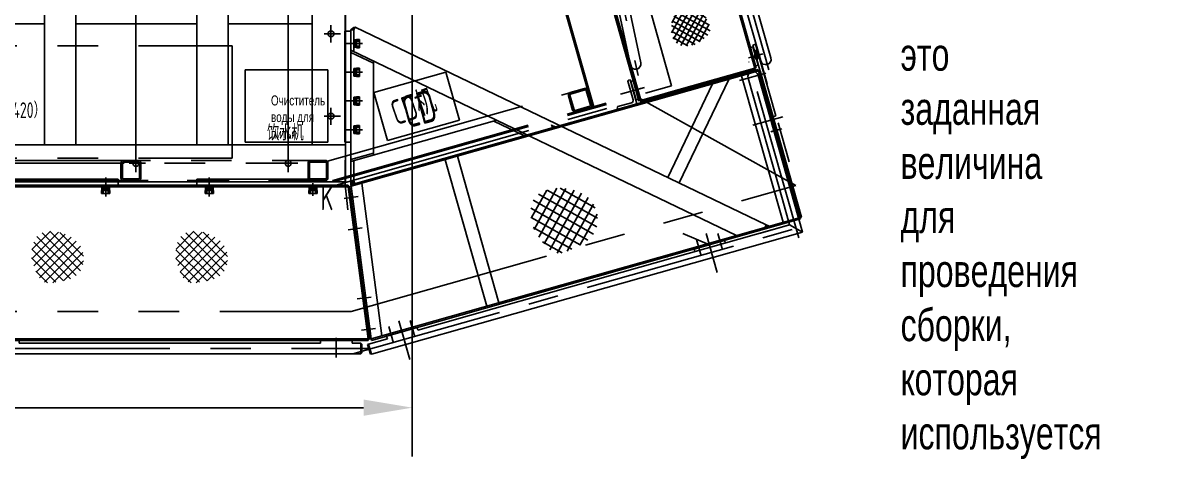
# Model space of a CAD drawing. Header units: millimetres. Extents: x 0 to 27300, y -12741 to 19305.
# Drawn here: x 19274 to 23845, y 3267 to 5043 of the extents above; entities that cross this region are included whole.
import ezdxf
from ezdxf.enums import TextEntityAlignment as Align

# ---------------------------------------------------------------- set-up
doc = ezdxf.new("R2010")
doc.units = ezdxf.units.MM
doc.header["$LTSCALE"] = 650
for name, pattern in [('F', [0.75, 0.5, -0.25]), ('G', [2, 1.25, -0.25, 0.25, -0.25]), ('K', [2.5, 1.25, -0.25, 0.25, -0.25, 0.25, -0.25])]:
    doc.linetypes.add(name, pattern=pattern)
for name, color, linetype in [('01', 7, 'Continuous'), ('02', 1, 'Continuous'), ('04', 2, 'F'), ('05', 4, 'G'), ('07', 6, 'K'), ('08', 1, 'Continuous'), ('11', 3, 'Continuous')]:
    doc.layers.add(name, color=color, linetype=linetype)
doc.layers.get('04').off()
doc.styles.get("Standard").update_dxf_attribs({"font": 'isocp', "width": 0.707, "bigfont": 'intecad.shx'})
doc.dimstyles.new('INTE', dxfattribs={"dimscale": 65, "dimtxt": 3.5, "dimasz": 3, "dimexe": 3, "dimexo": 0, "dimgap": 1, "dimtad": 1, "dimdsep": 46, "dimtxsty": 'Standard', "dimcen": 0, "dimclrd": 1, "dimclre": 1, "dimclrt": 3, "dimadec": 0, "dimazin": 0, "dimtfac": 1, "dimtmove": 0, "dimatfit": 0, "dimfxl": 1, "dimarcsym": 0})
pattern_1 = [(60.813184, (28176.5432, 2818.4844), (-0.87303432, 0.48765878), []), (150.813184, (28176.5432, 2818.4844), (-0.48765878, -0.87303432), [])]

# ---------------------------------------------------------------- blocks, each defined once
blk = doc.blocks.new('*D421')
at = {"layer": '08', "color": 1, "lineweight": -2}
for p, q in [((20833.6, 11277), (20833.6, 3306.5)), ((7500, 10564.9), (7500, 3306.5)), ((20638.6, 3501.5), (7695, 3501.5))]:
    blk.add_line(p, q, dxfattribs=at)
at = {"layer": '08', "color": 1}
for points in [[(7695, 3534), (7695, 3469), (7500, 3501.5)], [(20638.6, 3534), (20638.6, 3469), (20833.6, 3501.5)]]:
    blk.add_solid(points, dxfattribs=at)
at = {"layer": 'Defpoints', "color": 0}
for p in [(20833.6, 11277), (7500, 10564.9), (7500, 3501.5)]:
    blk.add_point(p, dxfattribs=at)
at = {"layer": '08', "color": 3, "insert": (14166.8, 3680.3), "char_height": 227.5, "attachment_point": 5}
blk.add_mtext('13333.6', dxfattribs=at)
blk = doc.blocks.new('*U484')
at = {"layer": '01'}
for p, q in [((-15.1, 5), (-15.1, 0)), ((0, 5), (-15.1, 5)), ((-15.1, 0), (0, 0)), ((0, 0), (-2.9, 5)), ((0, 5), (2.9, 0)), ((0, 5), (15.1, 5)), ((15.1, 0), (0, 0)), ((15.1, 5), (15.1, 0))]:
    blk.add_line(p, q, dxfattribs=at)
at = {"layer": '05'}
blk.add_line((0, 7.1), (0, -2.1), dxfattribs=at)
blk = doc.blocks.new('A$C37F21476')
at = {"layer": '02', "linetype": 'Continuous'}
h = blk.add_hatch(dxfattribs=at)
h.set_pattern_fill('ANSI37', color=1, scale=10, style=0)
h.set_pattern_definition([(45, (-11288.267, -1206.898), (-22.45064, 22.45064), []), (135, (-11288.267, -1206.898), (-22.45064, -22.45064), [])])
edge = h.paths.add_edge_path()
edge.add_spline(control_points=[(-3.1, 135.1), (2.1, 175), (18.3, 298.7), (289.3, 230), (252, 28.6), (145.7, 7.7), (51.9, -11.7), (19.4, 58.8), (4.5, 102.9), (-1, 126), (-3.1, 135.1)], knot_values=[0, 0, 0, 0, 107.226623, 332.783515, 469.925804, 564.431844, 645.860592, 719.225168, 762.115824, 790.07632, 790.07632, 790.07632, 790.07632], degree=3, periodic=0)
blk = doc.blocks.new('A$C3E9D6E8A')
at = {"layer": '01', "color": 7, "linetype": 'Continuous'}
for p, q in [((0, 6), (1086, 6)), ((0, 6), (0, 0)), ((0, 0), (1086, 0)), ((1086, 0), (1086, 6))]:
    blk.add_line(p, q, dxfattribs=at)
blk = doc.blocks.new('1-3')
at = {"layer": '01', "color": 7, "linetype": 'Continuous'}
for p, q in [((2115.1, 2155.5), (2115.1, 2574.7)), ((2157.4, 2112.9), (2157.4, 2574.7)), ((2115.4, 2155.2), (1044.6, 2155.2)), ((1276.6, 2180.2), (1270.6, 2180.2)), ((1270.6, 2155.2), (1270.6, 2180.2)), ((1276.6, 2155.2), (1276.6, 2180.2)), ((1905.6, 2155.2), (1905.6, 2180.2)), ((1911.6, 2180.2), (1905.6, 2180.2)), ((1911.6, 2155.2), (1911.6, 2180.2)), ((2157.4, 2112.9), (2115.1, 2155.5)), ((2157.4, 2112.9), (1044.6, 2112.9))]:
    blk.add_line(p, q, dxfattribs=at)
for centre, start, end in [((2136.3, 2574.7), 0, 180), ((2136.3, 2449.3), 0, 180), ((1044.6, 2134), 90, 270)]:
    blk.add_arc(centre, 21.2, start, end, dxfattribs=at)
at = {"layer": '05', "color": 4, "linetype": 'G'}
for p, q in [((2136.3, 2084.3), (2136.3, 2617.4)), ((1273.6, 2101.2), (1273.6, 2184.4)), ((1908.6, 2101.2), (1908.6, 2184.4)), ((1000.6, 2134), (2177.7, 2134))]:
    blk.add_line(p, q, dxfattribs=at)
blk = doc.blocks.new('A$C7C490E2C')
at = {"layer": '01', "color": 7, "linetype": 'Continuous'}
for p, q in [((47.1, 42.3), (1003.9, 42.3)), ((1003.9, 0), (47.1, 0)), ((1003.9, 37.6), (1003.9, 42.3)), ((1003.9, 0), (1003.9, 4.7))]:
    blk.add_line(p, q, dxfattribs=at)
for centre, radius, start, end in [((47.1, 21.2), 21.1, 90, 270), ((1016.9, 21.2), 21, 128.2466, 231.7534)]:
    blk.add_arc(centre, radius, start, end, dxfattribs=at)
at = {"layer": '05', "color": 4, "linetype": 'G'}
blk.add_line((1036.1, 21.2), (0, 21.2), dxfattribs=at)
blk = doc.blocks.new('A$C1E0E1D5C')
at = {"layer": '01', "color": 7, "linetype": 'Continuous'}
for p, q in [((0, 0), (0, 6)), ((0, 6), (64.4, 6)), ((106.8, 6), (476, 6)), ((476, 0), (476, 6)), ((0, 0), (64.8, 0)), ((107.2, 0), (476, 0))]:
    blk.add_line(p, q, dxfattribs=at)
blk = doc.blocks.new('A$C4A5748E6')
at = {"layer": '02', "linetype": 'Continuous'}
h = blk.add_hatch(dxfattribs=at)
h.set_pattern_fill('ANSI37', color=1, scale=10, style=0)
h.set_pattern_definition([(45, (-11288.267, -1206.898), (-22.45064, 22.45064), []), (135, (-11288.267, -1206.898), (-22.45064, -22.45064), [])])
edge = h.paths.add_edge_path()
edge.add_spline(control_points=[(-3.1, 135.1), (2.1, 175), (18.3, 298.7), (289.3, 230), (252, 28.6), (145.7, 7.7), (51.9, -11.7), (19.4, 58.8), (4.5, 102.9), (-1, 126), (-3.1, 135.1)], knot_values=[0, 0, 0, 0, 107.226623, 332.783515, 469.925804, 564.431844, 645.860592, 719.225168, 762.115824, 790.07632, 790.07632, 790.07632, 790.07632], degree=3, periodic=0)
blk = doc.blocks.new('*U486')
at = {"layer": '01'}
for p, q in [((-15.1, 5), (-15.1, 0)), ((0, 5), (-15.1, 5)), ((-15.1, 0), (0, 0)), ((0, 0), (-2.9, 5)), ((0, 5), (2.9, 0)), ((0, 5), (15.1, 5)), ((15.1, 0), (0, 0)), ((15.1, 5), (15.1, 0))]:
    blk.add_line(p, q, dxfattribs=at)
at = {"layer": '05'}
blk.add_line((0, 7.1), (0, -2.1), dxfattribs=at)
blk = doc.blocks.new('*U277')
at = {"layer": '01'}
for p, q in [((0, 100), (6.7, 100)), ((0, 100), (0, 0)), ((10, 20), (10, 96.7)), ((0, 0), (80, 0)), ((76.7, 10), (20, 10)), ((80, 0), (80, 6.7))]:
    blk.add_line(p, q, dxfattribs=at)
for centre, radius, start, end in [((6.7, 96.7), 3.3, 359.954, 90), ((20, 20), 10, 180, 270), ((76.7, 6.7), 3.3, 0, 89.9873)]:
    blk.add_arc(centre, radius, start, end, dxfattribs=at)
blk = doc.blocks.new('A$C5B621098')
at = {"layer": '01'}
blk.add_line((0, 80), (45, 80), dxfattribs=at)
at = {"layer": '05', "color": 4, "linetype": 'G'}
blk.add_line((45, 27.4), (45, 127.4), dxfattribs=at)
at = {"layer": '01', "xscale": -1, "rotation": 90}
blk.add_blockref('*U277', (100, 80), dxfattribs=at)
blk = doc.blocks.new('A$C691A52E1')
at = {"layer": '01'}
for p, q in [((0, 29.9), (298, 29.9)), ((0, 29.9), (0, 17.9)), ((0, 17.9), (298, 17.9)), ((298, 29.9), (298, 17.9))]:
    blk.add_line(p, q, dxfattribs=at)
at = {"layer": '05', "color": 4, "linetype": 'G'}
blk.add_line((253, 48.1), (253, 0), dxfattribs=at)
blk = doc.blocks.new('A$C78D047BC')
at = {"ltscale": 1.5}
for p, q in [((0, 33), (127, 33)), ((0, 33), (0, 22)), ((127, 33), (127, 22))]:
    blk.add_line(p, q, dxfattribs=at)
blk = doc.blocks.new('adf456qe789ra1d3f2')
for p, q in [((9831.5, 4986.9), (9828.5, 4983.9)), ((9831.5, 4983.9), (9828.5, 4983.9)), ((9831.5, 4987.1), (9831.5, 4944.8)), ((11363.5, 4987.1), (11363.5, 4944.8)), ((11363.5, 4986.9), (11366.5, 4983.9)), ((11363.5, 4983.9), (11366.5, 4983.9)), ((9831.5, 4947.9), (9828.5, 4947.9)), ((9831.5, 4944.9), (9828.5, 4947.9)), ((11363.5, 4944.9), (11366.5, 4947.9)), ((11363.5, 4947.9), (11366.5, 4947.9))]:
    blk.add_line(p, q)
at = {"layer": '01', "color": 7, "linetype": 'Continuous'}
for p, q in [((9828.5, 4947.9), (9828.5, 4983.9)), ((9831.5, 4987.1), (9867, 4987.1)), ((9994, 4987.1), (11201, 4987.1)), ((11328, 4987.1), (11363.5, 4987.1)), ((11366.5, 4947.9), (11366.5, 4983.9)), ((9831.5, 4944.8), (11363.5, 4944.8))]:
    blk.add_line(p, q, dxfattribs=at)
at = {"layer": '05', "color": 4, "linetype": 'G'}
blk.add_line((9785.2, 4965.9), (11401.1, 4965.9), dxfattribs=at)
at = {"xscale": -1}
for p in [(9994, 4965.1), (11328, 4965.1)]:
    blk.add_blockref('A$C78D047BC', p, dxfattribs=at)
blk = doc.blocks.new('HDSRTYU')
at = {"layer": '02', "linetype": 'Continuous'}
h = blk.add_hatch(dxfattribs=at)
h.set_pattern_fill('_USER', color=1, angle=60.8132, style=0, double=1, pattern_type=0)
h.set_pattern_definition(pattern_1)
h.paths.add_polyline_path([(27276.1, 7994.7, 0.176781), (27258.9, 7983.9), (27270.9, 7983.9)])
h = blk.add_hatch(dxfattribs=at)
h.set_pattern_fill('_USER', color=1, angle=60.8132, style=0, double=1, pattern_type=0)
h.set_pattern_definition([(60.813184, (27274.2063, 5355.0252), (-0.8730343, 0.48765878), []), (150.813184, (27274.2063, 5355.0252), (-0.48765878, -0.8730343), [])])
h.paths.add_polyline_path([(28772.9, 7785.9), (28765.2, 7783.8), (28766.7, 7783), (28771.1, 7782.2)])
h.paths.add_polyline_path([(28770.6, 7781.2), (28771.1, 7782.2), (28766.7, 7783)])
h = blk.add_hatch(dxfattribs=at)
h.set_pattern_fill('_USER', color=1, angle=60.8132, style=0, double=1, pattern_type=0)
h.set_pattern_definition(pattern_1)
h.paths.add_polyline_path([(28062.5, 7603.5), (28065.8, 7591.9), (28078.8, 7595.6)])
h = blk.add_hatch(dxfattribs=at)
h.set_pattern_fill('_USER', color=1, angle=60.8132, style=0, double=1, pattern_type=0)
h.set_pattern_definition(pattern_1)
h.paths.add_polyline_path([(27274.2, 7367.7), (27270.9, 7379.3), (27258.9, 7379.3, -0.42009), (27258.2, 7363.2)])
h = blk.add_hatch(dxfattribs=at)
h.set_pattern_fill('_USER', color=1, angle=60.8132, style=0, double=1, pattern_type=0)
h.set_pattern_definition(pattern_1)
h.paths.add_polyline_path([(28917.1, 7192.8), (28934.5, 7197.7), (28922.3, 7203.6)])
at = {"layer": '07', "linetype": 'K'}
h = blk.add_hatch(dxfattribs=at)
h.set_pattern_fill('ANSI37', color=6, scale=10, angle=15.8132, style=0)
h.set_pattern_definition([(60.81318, (17492.96, 2831.394), (-27.71884, 15.48317), []), (150.81318, (17492.96, 2831.394), (-15.48317, -27.71884), [])])
edge = h.paths.add_edge_path()
edge.add_spline(control_points=[(27985.3, 7197.8), (27979.5, 7237.6), (27961.4, 7361.1), (28240.8, 7368.8), (28259.9, 7164.9), (28163.2, 7115.8), (28078.3, 7071.5), (28027.8, 7130.5), (28001.5, 7168.9), (27989.9, 7189.6), (27985.3, 7197.8)], knot_values=[0, 0, 0, 0, 107.226623, 332.783515, 469.925804, 564.431844, 645.860592, 719.225168, 762.115824, 790.07632, 790.07632, 790.07632, 790.07632], degree=3, periodic=0)
at = {"ltscale": 0.75}
blk.add_line((29068, 7173.9), (29015.8, 7203.1), dxfattribs=at)
blk.add_arc((28869.7, 7796.6), 21.1, 15.8132, 195.8132, dxfattribs=at)
at = {"layer": '01'}
for p, q in [((27235.5, 8070.3), (27235.5, 7970.3)), ((27234.9, 7979.4), (27234.9, 7534.4)), ((27258.9, 7983.9), (27258.9, 7363.4)), ((27270.9, 7983.9), (27258.9, 7983.9)), ((27270.9, 7983.9), (27276.1, 7994.7)), ((27276.1, 7994.7), (28922.3, 7203.6)), ((27280.9, 7946.2), (27280.9, 7929.4)), ((27293.4, 7946.2), (27280.9, 7946.2)), ((27280.9, 7939.4), (27293.4, 7939.4)), ((27280.9, 7912.7), (27280.9, 7929.4)), ((27280.9, 7919.4), (27293.4, 7919.4)), ((27280.9, 7912.7), (27293.4, 7912.7)), ((27293.4, 7929.4), (27293.4, 7946.2)), ((27293.4, 7929.4), (27293.4, 7912.7)), ((27258.9, 7903.1), (28803.8, 7160.7)), ((27258.9, 7894.2), (27349, 7850.9)), ((27258.2, 7363.2), (28889.6, 7825.2)), ((27259.8, 7357.4), (28897, 7821.1)), ((27280.9, 7831.2), (27280.9, 7814.4)), ((27293.4, 7831.2), (27280.9, 7831.2)), ((27280.9, 7824.4), (27293.4, 7824.4)), ((27293.4, 7814.4), (27293.4, 7831.2)), ((27349, 7482.4), (27349, 7859.8)), ((28889.6, 7825.2), (29059.1, 7226.8)), ((28897.4, 7819.8), (29063.2, 7234.2)), ((27280.9, 7797.7), (27280.9, 7814.4)), ((27280.9, 7804.4), (27293.4, 7804.4)), ((27280.9, 7797.7), (27293.4, 7797.7)), ((27293.4, 7814.4), (27293.4, 7797.7)), ((28765.2, 7783.8), (28770.6, 7781.2)), ((27293.4, 7716.2), (27280.9, 7716.2)), ((27280.9, 7709.4), (27293.4, 7709.4)), ((27280.9, 7682.7), (27280.9, 7699.4)), ((27280.9, 7689.4), (27293.4, 7689.4)), ((27280.9, 7682.7), (27293.4, 7682.7)), ((27293.4, 7699.4), (27293.4, 7716.2)), ((27293.4, 7699.4), (27293.4, 7682.7)), ((28936.6, 7637.8), (28960.9, 7552.2)), ((28942.3, 7639), (28966.6, 7553.4)), ((28942.4, 7639.4), (28966.6, 7553.8)), ((27258.9, 7456.9), (27843.1, 7622.4)), ((27293.4, 7601.2), (27280.9, 7601.2)), ((27280.9, 7601.2), (27280.9, 7584.4)), ((27280.9, 7594.4), (27293.4, 7594.4)), ((27293.4, 7584.4), (27293.4, 7601.2)), ((27831.4, 7619.1), (27953.9, 7560.2)), ((27280.9, 7567.6), (27280.9, 7584.4)), ((27280.9, 7574.4), (27293.4, 7574.4)), ((27280.9, 7567.6), (27293.4, 7567.6)), ((27293.4, 7584.4), (27293.4, 7567.6)), ((27258.9, 7534.4), (27234.9, 7534.4)), ((27235.5, 7462.8), (27235.5, 7362.8)), ((27258.9, 7465.2), (27349, 7490.8)), ((25762.9, 7361.9), (27247.9, 7361.9)), ((25812, 7385.9), (26327, 7385.9)), ((26227, 7361.9), (26327, 7361.9)), ((26327, 7361.9), (26327, 7385.9)), ((26642, 7361.9), (26642, 7385.9)), ((26642, 7385.9), (27157, 7385.9)), ((26642, 7361.9), (26742, 7361.9)), ((27057, 7361.9), (27157, 7361.9)), ((27235.5, 7362.8), (27246.7, 7263.4)), ((27247.9, 7355.9), (27247.9, 7361.9)), ((27259.8, 7357.4), (27258.2, 7363.2)), ((27270.9, 7379.3), (27258.9, 7379.3)), ((27270.9, 7379.3), (27274.2, 7367.7)), ((25762.9, 7355.9), (27247.9, 7355.9)), ((26260.3, 7340.9), (26261.9, 7340.9)), ((26260.3, 7328.4), (26260.3, 7340.9)), ((26277, 7328.4), (26260.3, 7328.4)), ((26267, 7340.9), (26267, 7328.4)), ((26293.8, 7340.9), (26277, 7340.9)), ((26277, 7328.4), (26293.8, 7328.4)), ((26287, 7340.9), (26287, 7328.4)), ((26293.8, 7328.4), (26293.8, 7340.9)), ((26675.3, 7340.9), (26708.8, 7340.9)), ((26675.3, 7328.4), (26675.3, 7340.9)), ((26692, 7328.4), (26675.3, 7328.4)), ((26682, 7340.9), (26682, 7328.4)), ((26692, 7328.4), (26708.8, 7328.4)), ((26702, 7340.9), (26702, 7328.4)), ((26708.8, 7328.4), (26708.8, 7340.9)), ((27090.3, 7340.9), (27107, 7340.9)), ((27090.3, 7328.4), (27090.3, 7340.9)), ((27107, 7328.4), (27090.3, 7328.4)), ((27097, 7340.9), (27097, 7328.4)), ((27107, 7328.4), (27123.8, 7328.4)), ((27117, 7340.9), (27117, 7328.4)), ((27123.8, 7340.9), (27122.1, 7340.9)), ((27123.8, 7328.4), (27123.8, 7340.9)), ((27247.9, 7355.9), (27253.9, 7356.6)), ((27247.9, 7355.9), (27327.9, 6745.9)), ((27253.9, 7356.6), (27259.8, 7357.4)), ((27253.9, 7356.6), (27333.9, 6746.6)), ((27340, 6746.1), (29063.2, 7234.2)), ((27341.6, 6740.4), (29059.1, 7226.8)), ((28917.1, 7192.8), (28922.3, 7203.6)), ((28922.3, 7203.6), (28934.5, 7197.7)), ((28694.6, 7123.5), (28587.9, 7168.3)), ((25762.9, 6745.9), (27327.9, 6745.9)), ((25762.9, 6739.9), (27327.9, 6739.9)), ((27329.7, 6724.4), (27325.9, 6723.3)), ((27325.9, 6723.3), (27336.8, 6684.8)), ((27327.9, 6745.9), (27333.9, 6746.6)), ((27327.9, 6745.9), (27327.9, 6745.9)), ((27327.9, 6745.9), (27327.9, 6739.9)), ((27340.9, 6684.8), (27329.4, 6725.5)), ((27340, 6746.1), (27334, 6745.3)), ((27340, 6746.1), (27341.6, 6740.4)), ((27336.8, 6684.8), (27340.6, 6685.9))]:
    blk.add_line(p, q, dxfattribs=at)
at = {"layer": '01', "color": 7, "linetype": 'Continuous'}
for p, q in [((27234.9, 7979.4), (27258.9, 7979.4)), ((27270.9, 7983.9), (27270.9, 7897.3)), ((28859.4, 7913.3), (28869, 7916.1)), ((28869, 7916.1), (28889.7, 7842.9)), ((28889.7, 7842.9), (28880.1, 7840.2)), ((28389.9, 7780.4), (28380.2, 7777.6)), ((28380.2, 7777.6), (28400.9, 7704.5)), ((28772.9, 7785.9), (28573.6, 7371.2)), ((28823.7, 7800.3), (28989.9, 7213.4)), ((28531.9, 7733.5), (28480.4, 7718.9)), ((28542.8, 7730.4), (28482.4, 7713.3)), ((28707.4, 7767.4), (28527.6, 7393.3)), ((28400.9, 7704.5), (28410.6, 7707.2)), ((28942.4, 7639.4), (28936.6, 7637.8)), ((28966.6, 7553.8), (28960.9, 7552.2)), ((27270.9, 7460.3), (27270.9, 7379.3)), ((27802.7, 6877.2), (27636.5, 7464.1)), ((27851.8, 6891.1), (27685.5, 7478)), ((27302.6, 7369.5), (27382.8, 6758.2)), ((27334, 6745.3), (27253.9, 7356.6)), ((27259.8, 7357.4), (27340, 6746.1))]:
    blk.add_line(p, q, dxfattribs=at)
at = {"layer": '01', "color": 7, "linetype": 'Continuous', "ltscale": 0.75}
for p, q in [((28986.8, 7305.3), (28849.3, 7790.8)), ((29068, 7173.9), (28890, 7802.3)), ((29015.8, 7203.1), (28986.8, 7305.3)), ((28344.9, 7013.1), (29015.8, 7203.1)), ((28898.9, 7170), (29015.8, 7203.1)), ((27340.9, 6684.8), (29068, 7173.9)), ((27527.1, 6781.5), (28344.9, 7013.1)), ((27329.4, 6725.5), (27404.9, 6746.8))]:
    blk.add_line(p, q, dxfattribs=at)
at = {"layer": '01'}
for centre, radius, start, end in [((27282.3, 7965.7), 29.6, 102.116, 142.2169), ((27250.7, 7371.6), 11.3, 311.8024, 42.9496)]:
    blk.add_arc(centre, radius, start, end, dxfattribs=at)
at = {"layer": '05', "color": 4, "linetype": 'G'}
for p, q in [((27233.4, 7929.4), (27305.5, 7929.4)), ((28888.1, 7882), (28851.8, 7871.7)), ((27233.4, 7814.4), (27305.5, 7814.4)), ((28381.8, 7738.6), (28418.1, 7748.9)), ((27233.4, 7699.4), (27305.5, 7699.4)), ((28940.2, 7575.4), (28984.3, 7587.9)), ((27233.4, 7584.4), (27305.5, 7584.4)), ((28942.8, 7577.2), (28972.8, 7585.7)), ((26277, 7392.8), (26277, 7316.3)), ((26692, 7392.8), (26692, 7316.3)), ((27107, 7348.9), (27107, 7319.4)), ((27287.9, 7316.5), (27231.9, 7309.1)), ((27304.4, 7190.6), (27248.4, 7183.2)), ((27340.7, 6913.9), (27284.7, 6906.6)), ((27357.2, 6788), (27301.2, 6780.7)), ((27200.4, 6672.1), (27200.4, 6750.8))]:
    blk.add_line(p, q, dxfattribs=at)
at = {"layer": '05'}
for p, q in [((27296.5, 7929.4), (27237.4, 7929.4)), ((27296.5, 7814.4), (27237.4, 7814.4)), ((27296.5, 7699.4), (27237.4, 7699.4)), ((27296.5, 7584.4), (27237.4, 7584.4)), ((26277, 7325.3), (26277, 7384.4)), ((26692, 7325.3), (26692, 7384.4)), ((27107, 7369.7), (27107, 7357.3)), ((28642.4, 7144.4), (28661.1, 7078.4)), ((28728, 7168.7), (28746.7, 7102.7)), ((27496.5, 6819.9), (27515.2, 6753.9)), ((27410.9, 6795.6), (27429.5, 6729.6))]:
    blk.add_line(p, q, dxfattribs=at)
at = {"layer": '05', "color": 4, "linetype": 'G', "ltscale": 0.75}
for p, q in [((29052.5, 7150.9), (28852.8, 7856)), ((28815.1, 7781.1), (28920.4, 7810.9)), ((28869, 7602), (28988.4, 7635.8)), ((27267.3, 6685.9), (29079, 7199)), ((28682, 7167.8), (28726.1, 7012.1)), ((27450.5, 6819), (27494.6, 6663.3))]:
    blk.add_line(p, q, dxfattribs=at)
at = {"ltscale": 0.75, "xscale": -1, "rotation": 15.81318436995658}
for p in [(28764.7, 7109.1), (27533.1, 6760.3)]:
    blk.add_blockref('A$C78D047BC', p, dxfattribs=at)
at = {"layer": '01'}
for name, p, rotation in [('*U486', (27270.9, 7929.4), 270), ('*U486', (27275.9, 7929.4), 270), ('A$C691A52E1', (28978.1, 7644.5), 105.8131799999114), ('*U486', (27270.9, 7814.4), 270), ('*U486', (27275.9, 7814.4), 270), ('A$C5B621098', (28300.4, 7762.3), 285.8131799999114), ('*U486', (27270.9, 7699.4), 270), ('*U486', (27275.9, 7699.4), 270), ('*U486', (27270.9, 7584.4), 270), ('*U486', (27275.9, 7584.4), 270)]:
    blk.add_blockref(name, p, dxfattribs=dict(at, rotation=rotation))
at = {"layer": '01', "xscale": -1, "rotation": 180}
for p in [(26277, 7355.9), (26277, 7350.9), (26277, 7345.9), (26692, 7355.9), (26692, 7350.9), (26692, 7345.9), (27107, 7355.9), (27107, 7350.9), (27107, 7345.9)]:
    blk.add_blockref('*U484', p, dxfattribs=at)
at = {"layer": '01'}
blk.add_blockref('adf456qe789ra1d3f2', (15935.9, 1741.8), dxfattribs=at)
at = {"layer": '02'}
for name, p, rotation in [('1-3', (31258.7, 7442.4), 105.8131800002657), ('A$C3E9D6E8A', (28882.2, 7832.7), 105.8131800002657), ('A$C7C490E2C', (28429.5, 7805.5), 101.8933213847275), ('A$C1E0E1D5C', (28420.1, 7695.6), 15.81318000023352)]:
    blk.add_blockref(name, p, dxfattribs=dict(at, rotation=rotation))
at = {"layer": '02', "xscale": -1, "rotation": 285.8131800002657}
blk.add_blockref('A$C3E9D6E8A', (28412.7, 7699.8), dxfattribs=at)
at = {"layer": '04', "xscale": 0.5999999999984577, "yscale": 0.6000000000003318, "zscale": 0.6, "rotation": 105.8131800002606}
blk.add_blockref('A$C37F21476', (28710.5, 7947.5), dxfattribs=at)
at = {"layer": '04', "xscale": 0.8000000000029104, "yscale": 0.8000000000001819, "zscale": 0.8}
for p in [(25980.7, 6971), (26557.2, 6971)]:
    blk.add_blockref('A$C4A5748E6', p, dxfattribs=at)
at = {"layer": '02', "width": 0.605172}
for p, p2 in [((28883.6, 7901.3), (28889.4, 7902.9)), ((28369.8, 7763.2), (28375.6, 7764.9)), ((28524.1, 7070.1), (28529.9, 7071.7))]:
    blk.add_text('●', height=10, rotation=15.8132, dxfattribs=at).set_placement(p, p2, align=Align.FIT)
blk.add_text('●', height=40, dxfattribs=at).set_placement((28871.8, 7861.7), (28895.8, 7861.7), align=Align.FIT)
at = {"layer": '11', "width": 0.707}
blk.add_text('K', height=98, dxfattribs=at).set_placement((27137.5, 7232.3), align=Align.BOTTOM_LEFT)
blk = doc.blocks.new('EQWEQW')
at = {"layer": '07', "linetype": 'K'}
blk.add_hatch(color=6, dxfattribs=at).paths.add_polyline_path([(34673.5, 28959.1), (34668.7, 28957.8), (34670, 28952.9)])
at = {"layer": '07', "color": 6, "linetype": 'K'}
for p, q in [((34615.1, 31708.4), (35483.3, 28642.8)), ((34038.3, 31183.4), (34670, 28952.9)), ((34043.1, 31184.8), (34673.5, 28959.1)), ((34234, 31204.4), (34861, 28990.4)), ((34377.8, 31188.4), (34985.6, 29042.3)), ((31226.1, 29203.4), (33226.1, 29203.4)), ((33226.1, 29203.4), (33226.1, 28753.4)), ((33278.2, 29106.4), (33608.2, 29106.4)), ((33278.2, 28816.4), (33278.2, 29106.4)), ((33608.2, 29106.4), (33608.2, 28816.4)), ((33792.8, 29016.3), (34081.4, 29098)), ((34081.4, 29098), (34135.9, 28905.6)), ((33606.9, 28740.2), (34646.9, 29034.7)), ((33630.1, 28658.4), (34985.6, 29042.3)), ((34637, 29031.9), (34579.3, 29015.4)), ((34638.7, 29026.1), (34581, 29009.6)), ((34665.9, 28967.4), (34649.4, 29025)), ((33629.4, 28663.4), (34835.1, 29004.9)), ((33632.3, 28642.4), (34861, 28990.4)), ((33792.8, 29016.3), (33847.3, 28823.8)), ((34572.5, 29003), (34589, 28945.3)), ((34578.2, 29004.6), (34594.8, 28947)), ((34660.1, 28965.7), (34643.6, 29023.4)), ((35483.3, 28642.8), (34861, 28990.4)), ((33629.4, 28663.4), (34673.5, 28959.1)), ((33630.1, 28658.4), (34670, 28952.9)), ((34599.7, 28944.2), (34657.4, 28960.8)), ((34601.4, 28938.5), (34659.1, 28955)), ((34673.5, 28959.1), (34670, 28952.9)), ((34675, 28954.3), (34674.7, 28954.3)), ((34674.8, 28954.4), (34674.8, 28954.2)), ((33847.3, 28823.8), (34135.9, 28905.6)), ((33608.2, 28816.4), (33278.2, 28816.4)), ((31226.1, 28753.4), (33226.1, 28753.4)), ((30461.1, 28743.4), (33599.4, 28743.4)), ((32780.1, 28733.4), (32780.1, 28673.4)), ((32786.1, 28733.4), (32786.1, 28673.4)), ((32850.1, 28743.4), (32790.1, 28743.4)), ((32850.1, 28737.4), (32790.1, 28737.4)), ((32854.1, 28673.4), (32854.1, 28733.4)), ((32860.1, 28673.4), (32860.1, 28733.4)), ((33529.4, 28733.4), (33529.4, 28673.4)), ((33535.4, 28733.4), (33535.4, 28673.4)), ((33599.4, 28743.4), (33539.4, 28743.4)), ((33599.4, 28737.4), (33539.4, 28737.4)), ((33603.4, 28673.4), (33603.4, 28733.4)), ((33609.4, 28673.4), (33609.4, 28733.4)), ((30446.1, 28663.4), (33629.4, 28663.4)), ((30451.1, 28663.4), (33629.4, 28663.4)), ((32790.1, 28669.4), (32850.1, 28669.4)), ((32790.1, 28663.4), (32850.1, 28663.4)), ((33539.4, 28669.4), (33599.4, 28669.4)), ((33539.4, 28663.4), (33599.4, 28663.4)), ((33629.4, 28663.4), (33630.8, 28658.6)), ((33629.4, 28663.4), (33629.4, 28658.4)), ((33630.1, 28659.1), (33630.1, 28657.7)), ((30430.1, 28642.4), (33632.3, 28642.4)), ((30446.1, 28658.4), (33630.1, 28658.4)), ((30451.1, 28658.4), (33630.1, 28658.4)), ((33630.8, 28658.4), (33629.4, 28658.4)), ((33702.3, 28138.4), (35483.3, 28642.8)), ((29926.1, 28138.4), (33702.3, 28138.4))]:
    blk.add_line(p, q, dxfattribs=at)
for centre, radius, start, end in [((34639.8, 29022.3), 10, 16, 106), ((34639.8, 29022.3), 4, 16, 106), ((34582.1, 29005.7), 10, 106, 196), ((34582.1, 29005.7), 4, 106, 196), ((34598.6, 28948.1), 10, 196, 286), ((34598.6, 28948.1), 4, 196, 286), ((34656.3, 28964.6), 4, 286, 16), ((34656.3, 28964.6), 10, 286, 16), ((32790.1, 28733.4), 10, 90, 180), ((32790.1, 28733.4), 4, 90, 180), ((32850.1, 28733.4), 10, 0, 90), ((32850.1, 28733.4), 4, 0, 90), ((33539.4, 28733.4), 10, 90, 180), ((33539.4, 28733.4), 4, 90, 180), ((33599.4, 28733.4), 10, 0, 90), ((33599.4, 28733.4), 4, 0, 90), ((32790.1, 28673.4), 10, 180, 270), ((32790.1, 28673.4), 4, 180, 270), ((32850.1, 28673.4), 10, 270, 0), ((32850.1, 28673.4), 4, 270, 0), ((33539.4, 28673.4), 10, 180, 270), ((33539.4, 28673.4), 4, 180, 270), ((33599.4, 28673.4), 10, 270, 0), ((33599.4, 28673.4), 4, 270, 0)]:
    blk.add_arc(centre, radius, start, end, dxfattribs=at)
at = {"layer": '07', "color": 6, "linetype": 'K', "width": 0.707}
blk.add_text('CD机', height=100, rotation=19.3178, dxfattribs=at).set_placement((33884.2, 28883.5))
for s, p in [('长条椅（含坐垫高420）', (31953.5, 28913.7)), ('饮水机', (33365.4, 28823.6))]:
    blk.add_text(s, height=63, dxfattribs=at).set_placement(p)
blk = doc.blocks.new('FS')
at = {"layer": '01', "color": 7, "linetype": 'Continuous'}
for p, q in [((14000.4, 2871.5), (17226.4, 2871.5)), ((14000.4, 1702.5), (14000.4, 2871.5)), ((17226.4, 1702.5), (17226.4, 2871.5)), ((14000.4, 2723.5), (17226.4, 2723.5)), ((14134.4, 1850.5), (14134.4, 2723.5)), ((14800.4, 2723.5), (14800.4, 1850.5)), ((14925.4, 2723.5), (14925.4, 1850.5)), ((15410.4, 2723.5), (15410.4, 1850.5)), ((15535.4, 2723.5), (15535.4, 1850.5)), ((16020.4, 2723.5), (16020.4, 1850.5)), ((16145.4, 2723.5), (16145.4, 1850.5)), ((16630.4, 2723.5), (16630.4, 1850.5)), ((16755.4, 2723.5), (16755.4, 1850.5)), ((17092.4, 1850.5), (17092.4, 2723.5)), ((14000.4, 1850.5), (17226.4, 1850.5))]:
    blk.add_line(p, q, dxfattribs=at)
at = {"layer": '01'}
for p, q in [((14800.4, 2239.5), (14134.4, 2239.5)), ((15410.4, 2239.5), (14925.4, 2239.5)), ((16020.4, 2239.5), (15535.4, 2239.5)), ((16630.4, 2239.5), (16145.4, 2239.5)), ((17092.4, 2239.5), (16755.4, 2239.5)), ((14800.4, 2114.5), (14134.4, 2114.5)), ((15410.4, 2114.5), (14925.4, 2114.5)), ((16020.4, 2114.5), (15535.4, 2114.5)), ((16630.4, 2114.5), (16145.4, 2114.5)), ((17092.4, 2114.5), (16755.4, 2114.5)), ((17226.4, 1702.5), (14000.4, 1702.5)), ((14930.4, 1702.5), (14010.4, 1702.5))]:
    blk.add_line(p, q, dxfattribs=at)
at = {"layer": '01', "color": 7, "linetype": 'Continuous'}
for centre in [(14251.4, 2797.5), (14556.4, 2797.5), (15166.4, 2797.5), (15776.4, 2797.5), (16386.4, 2797.5), (16996.4, 2797.5), (14064.4, 2609), (17167.4, 2609), (14064.4, 2279), (17167.4, 2279), (14251.4, 2178.5), (14556.4, 2178.5), (15166.4, 2178.5), (15776.4, 2178.5), (16386.4, 2178.5), (16996.4, 2178.5), (14064.4, 1949), (17167.4, 1949)]:
    blk.add_circle(centre, 12, dxfattribs=at)
at = {"layer": '05'}
for p, q in [((14224.3, 2797.5), (14289.3, 2797.5)), ((14226.4, 2797.5), (17034.3, 2797.5)), ((14251.4, 2832.6), (14251.4, 2012.1)), ((14529.3, 2797.5), (14594.3, 2797.5)), ((14556.4, 2832.6), (14556.4, 2012.1)), ((15139.3, 2797.5), (15204.3, 2797.5)), ((15166.4, 2832.6), (15166.4, 2012.1)), ((15749.3, 2797.5), (15814.3, 2797.5)), ((15776.4, 2832.6), (15776.4, 2012.1)), ((16359.3, 2797.5), (16424.3, 2797.5)), ((16386.4, 2832.6), (16386.4, 2012.1)), ((16996.4, 2832.6), (16996.4, 2012.1)), ((14037.3, 2609), (14102.3, 2609)), ((14064.4, 2644.1), (14064.4, 2574.8)), ((17140.3, 2609), (17205.3, 2609)), ((17167.4, 2644.1), (17167.4, 2574.8)), ((14064.4, 2314.1), (14064.4, 2244.8)), ((17167.4, 2314.1), (17167.4, 2244.8)), ((14037.3, 2279), (14102.3, 2279)), ((17140.3, 2279), (17205.3, 2279)), ((14251.4, 2213.6), (14251.4, 2144.3)), ((14556.4, 2213.6), (14556.4, 2144.3)), ((15166.4, 2213.6), (15166.4, 2144.3)), ((15776.4, 2213.6), (15776.4, 2144.3)), ((16386.4, 2213.6), (16386.4, 2144.3)), ((16996.4, 2213.6), (16996.4, 2144.3)), ((14224.3, 2178.5), (14289.3, 2178.5)), ((14226.4, 2178.5), (17034.3, 2178.5)), ((14529.3, 2178.5), (14594.3, 2178.5)), ((15139.3, 2178.5), (15204.3, 2178.5)), ((15749.3, 2178.5), (15814.3, 2178.5)), ((16359.3, 2178.5), (16424.3, 2178.5)), ((14064.4, 1984.1), (14064.4, 1914.8)), ((17167.4, 1984.1), (17167.4, 1914.8)), ((14037.3, 1949), (14102.3, 1949)), ((17140.3, 1949), (17205.3, 1949)), ((17167.4, 1793.6), (17167.4, 1624.1)), ((14064.4, 1768.5), (14064.4, 1640.4)), ((14861.4, 1774.7), (14861.4, 1607.3)), ((15471.4, 1768.6), (15471.4, 1607.4)), ((16081.4, 1760.3), (16081.4, 1611.8)), ((16691.4, 1779.1), (16691.4, 1636.5))]:
    blk.add_line(p, q, dxfattribs=at)

msp = doc.modelspace()

# ---------------------------------------------------------------- block references
at = {"xscale": -1, "rotation": 180}
msp.add_blockref('FS', (3340.191, 7278.166), dxfattribs=at)
at = {"layer": '01'}
for name, p in [('EQWEQW', (-13113.516, -24251.701)), ('HDSRTYU', (-6671.329, -2969.139))]:
    msp.add_blockref(name, p, dxfattribs=at)

# ---------------------------------------------------------------- texts
at = {"layer": '11', "insert": (22788.872, 6498.468), "char_height": 130, "width": 7.88653, "attachment_point": 1}
msp.add_mtext('{\\fArial|b0|i0|c204|p34;Технические требования\\P1. Отверстие на платформе - это заданная величина для проведения\\Pсборки, которая используется для отверстия соединительного\\Pболта детали 5 левой и правой главной проходной платформы\\P и платформы.\\P2. Отверстие на кузове - это заданная величина для проведения\\Pсборки, которая используется для отверстия соединения кузова и \\Pдеталей 2 и 6 - маслосмазочная камера и правая опорная подушка\\Pс добавочной высотой.\\P3. Во время монтажа на площадке правой и левой вспомогательных\\Pпроходных платформ их местоположение устанавливается\\Pв соответствии с реальной обстановкой. После монтажа\\Pтребуется выравнивание с соответствующей соединительной\\Pплатформой.}', dxfattribs=at)
at = {"layer": '11', "insert": (20781.45, 4745.312), "char_height": 130, "attachment_point": 1, "rotation": 15.141571}
msp.add_mtext('{\\C250;CD}', dxfattribs=at)
at = {"layer": '11', "insert": (20267.504, 4752.342), "char_height": 40, "attachment_point": 1}
msp.add_mtext('{\\fArial|b0|i0|c204|p34;\\C250;Очиститель\\Pводы для\\Pпитья}', dxfattribs=at)

# ---------------------------------------------------------------- dimensions: what is measured, and where the dimension line sits
at = {"layer": '08'}
dim = msp.add_linear_dim(base=(7499.982, 3501.512), p1=(20833.582, 11277.011), p2=(7499.982, 10564.859), dimstyle='INTE', dxfattribs=at)
dim.commit()
dim.dimension.update_dxf_attribs({"geometry": '*D421', "text_midpoint": (14166.782, 3680.262)})

doc.saveas('drawing.dxf')
